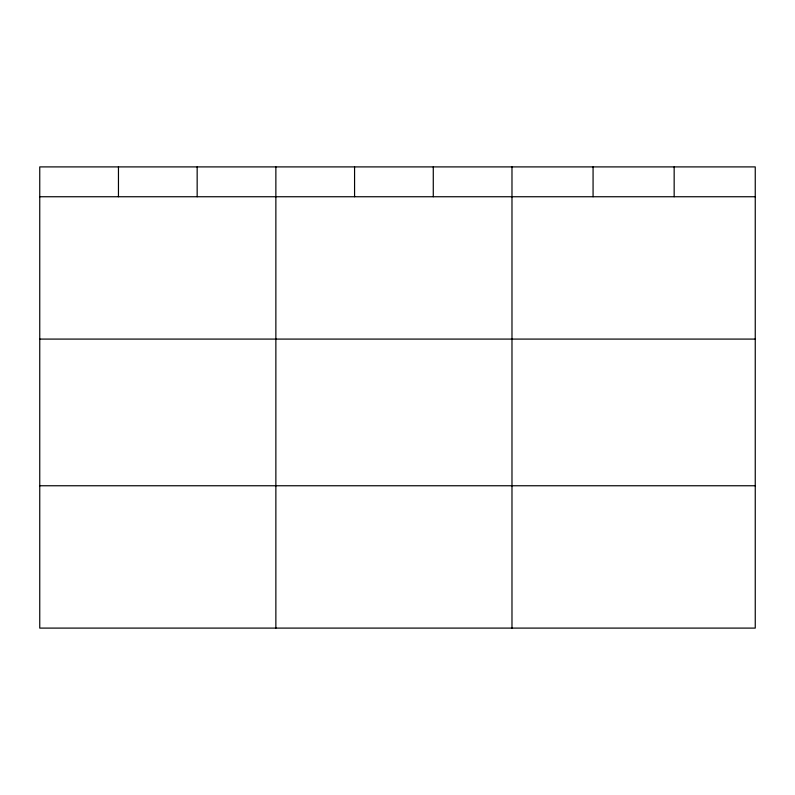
<?xml version="1.0" encoding="UTF-8"?>
<svg xmlns="http://www.w3.org/2000/svg" width="795" height="795" viewBox="0 0 795 795"><rect width="100%" height="100%" fill="white"/><g stroke="black" fill="none" stroke-linecap="round" stroke-linejoin="round"><path stroke-width="1.19" d="M755.25 339.087L755.25 166.9L39.75 166.9L39.75 628.1L755.25 628.1L755.25 339.087L39.75 339.087M39.75 196.743L755.25 196.743M39.75 485.755L755.25 485.755M674.16 166.9L674.16 196.743M593.07 166.9L593.07 196.743M511.98 166.9L511.98 628.1M433.275 166.9L433.275 196.743M354.57 166.9L354.57 196.743M275.865 166.9L275.865 628.1M197.16 166.9L197.16 196.743M118.455 166.9L118.455 196.743"/></g></svg>
